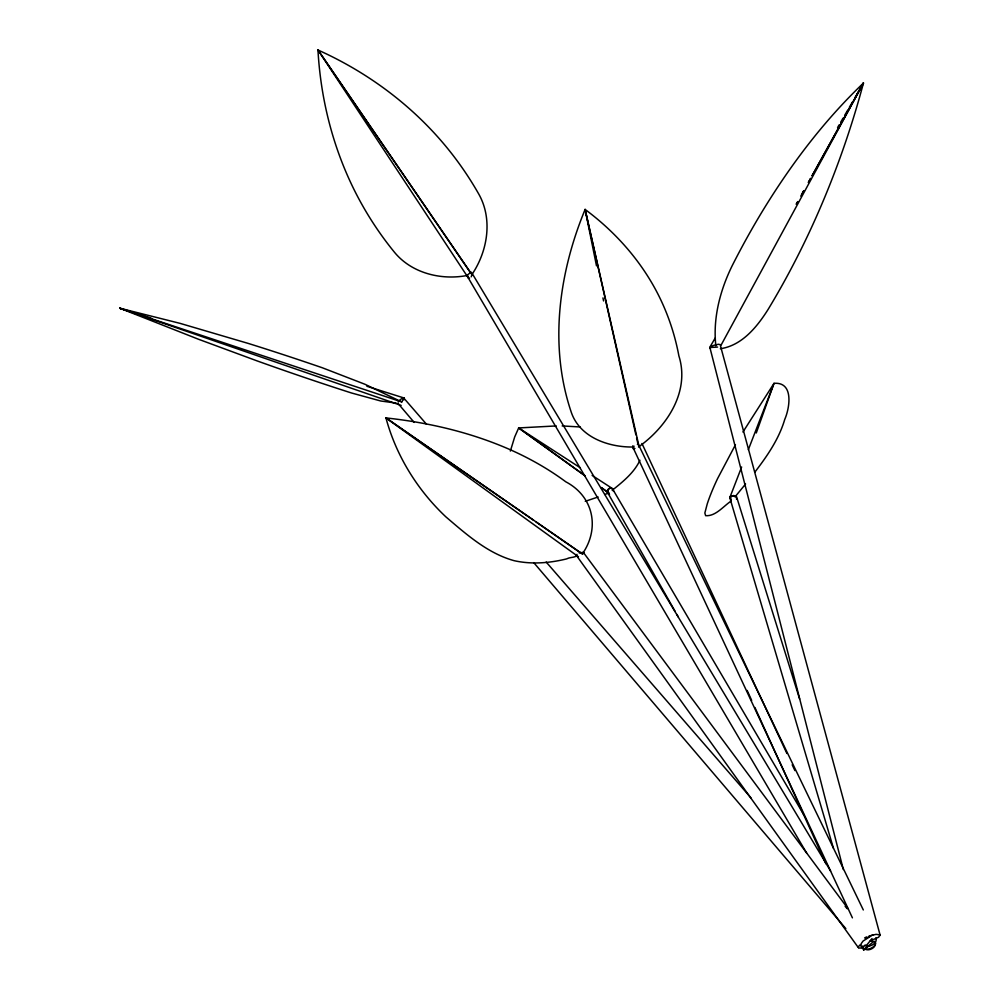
<?xml version="1.0" encoding="UTF-8"?>
<svg xmlns="http://www.w3.org/2000/svg" width="1000" height="1000" viewBox="0 0 1000 1000"><rect width="100%" height="100%" fill="white"/><g stroke="black" fill="none" stroke-linecap="round" stroke-linejoin="round"><path stroke-width="1.5" d="M467.95 276.062L468.225 277.738L469.575 278.05M472.212 273.8L471.225 276.812M741.637 467L729.925 497.3L731.188 500.062M736.5 499.175L736.575 498.2M404.137 399.7L404.1 398.013L366.887 386.262M862.3 947.975L858.688 948.05L858.363 946.838L859.875 944.975M862.75 946.05L862.962 947.913C866.975 950.925 874.7 948.075 875.713 943.15L874.625 941.612L870.475 941.125M806.65 853.075L466.912 275.6L467.35 275.125M612.625 490.513C613.475 485.938 605.513 488.913 607.487 492.312L675.275 611.638M510.363 451.075L514.675 436.987L518.675 427.938L556.225 425.925M715.175 338.062L709.675 347.512L710.163 348.375M401.438 402.35L404.1 398.013M756.275 432.962L774.013 383.338C793.962 381.688 789.85 407.713 784.737 419.438C778.938 439.125 767.113 456.1 754.8 472.225M872.05 938.55L866.963 944.788L862.763 946.762L861.038 946.438L861.162 943.688L863.05 941.062L870.013 936.625M596.5 265.875L585.112 209.45L639.15 446.875L638.525 446.962C666.775 426.938 690.212 391.737 678.888 355.913A338.237 274.988 -30.3 0 0 658.637 295.45C641.525 261.363 615.675 232.113 585.112 209.45C558.75 273.125 548.763 346.388 571.425 412.7C580.163 437.675 609.012 447.413 633.337 447.013M748.337 449.688L774.013 383.338L742.938 432.025M403.65 399.55C404.538 395.9 398.713 400.4 398.2 402.013M639.95 460.262C634.1 472.825 622.837 481.75 612.3 490.262M720.837 345.575L863.45 83.062C823.438 121.213 789.963 165.763 761.363 212.95A378.713 164.288 -67.3 0 0 732.163 265.763C720.075 290.387 712.775 318.263 715.85 345.8M800.775 196.163L803.787 190.712L802.3 193.463M812.1 175.725L863.45 83.062C851 129.863 834.775 175.662 814.975 219.862A378.562 164.225 -67.3 0 1 768 309.6C757.013 326.962 741.95 345.6 720.35 348.725M812.113 175.738L863.45 83.062L854.825 97.9M582.3 554C600.025 528.663 593.837 496.538 565.788 481.8A318.163 220.475 -4.6 0 0 509.412 449.35C470.3 432.238 428.3 422.488 385.95 417.925C396.112 455.712 417.45 490.075 445.863 516.85C466.287 534.275 487.675 553.387 514.113 560.675C531.413 564.55 549.5 563.138 566.6 558.9C570.363 556.737 576.838 558.038 577 554.338M735.45 444.787L717.537 478.663A280.075 47.888 -50.9 0 0 707.25 503.9L704.85 513.025L705.638 515.675C715.65 516.462 723.363 506.213 731.137 501.037M869 936.025L876.038 934.35L880.037 934.85L878.662 937.212L870.275 940.837M837.562 127.587L839.137 124.887M840.7 122.188L843.05 118.138M844.625 115.438L847.763 110.037M849.338 107.338L852.475 101.95M471.838 274.675C487.638 251.375 493.062 219.1 478.638 193.837A289.075 249.975 58.5 0 0 448.175 149.175C413.5 106.3 368.2 72.513 317.962 50C320.662 99.075 332.938 147.713 355.087 191.65A289.337 250.2 58.5 0 0 394.325 252.087C411.562 273.288 441.312 280.525 467.4 275.438M862.087 947.312L863.675 950L873.112 941.925M729.925 497.3L733.562 495.5L736.513 496.55L799.613 699.013M710.362 348.15C710.188 345.613 716.45 344.65 718.988 344.225M745.575 484.025L735.85 495.85M634.062 446.15L633.2 447.9L852.412 917.85M467.762 274.762L471.087 272M582.638 552.225L583.438 552.525L582.875 553.675L583.888 552.95L582.35 553.95L385.95 417.925L578.475 556.8M868.662 945.975L863.675 950M865.487 938.587L872.875 934.875M632.788 445.812L633.4 448.862L634.45 448.363M864.65 937.887L866.675 936.912M709.675 347.512L717.575 347.075M604.812 494.5L608.85 492.95L601.337 487.537M579.275 553L581.112 552.4M598.15 496.987L585.275 501.3M634.9 448.512L633.5 448.9M637.388 444.438L638.562 444.762L863.312 909.963M562.175 425.938L580.163 426.962M396.15 403.075L380.763 401L351.512 392.987A381.125 45.075 20.6 0 1 257.1 360.9L198.363 339.2L119.787 308.212L179.975 323.338L248.175 343.4A380.925 45.05 20.6 0 1 322.238 367.738L364.938 384.263L401.75 401.938M613.575 491.238L612.75 488.875L610.7 487.887C607.487 488.025 606.8 492.938 609.55 494.312M401.138 405.425L119.787 308.212L151.05 318.087M119.787 308.212L400.275 401.45M608.438 492.938L607.487 492.312M518.675 427.938L585.05 475.8L518.675 427.938L580.325 467.8M592.137 475.425L611.812 488.15M385.95 417.925L533.538 520.212M536.1 521.987L581.025 553.112M730.638 498.875L730.113 497.175L732.688 495.65L736.125 497.225M601.2 487.6L608.7 493.025M864.762 945.188C869.075 948.388 878.05 943.15 875.975 937.788M874.325 941.438C878.8 946.25 868.325 952.6 864.425 948.512M403.875 398.175L426.4 424.113M546.188 562.05L750.938 797.837M845.138 906.3L847.175 908.662M397.975 403.387L414.188 422.4M533.75 562.625L845.837 928.612M583.438 552.525L847.938 908.575M576.45 555.487L858.288 947.55M468.225 277.738L317.962 50L471.95 274.587M317.962 50L470.95 273.387M472.038 273.25L830.6 871.05M612.475 488.787L804.188 815.45M676.812 614.35L678.35 617.062M641.963 443.5L786.9 753.462M792.188 764.788L794.925 770.588M747.15 690.438L751.675 700.387M754.9 707.487L825.913 863.763M729.938 498.137L833.45 848.288M720.088 344.45L880.212 935.475M709.938 347.675L843.325 869.525M585.112 209.45L635.887 434.85M636.575 437.9L637.95 443.988M602.95 297.9L603.575 300.95M797.75 201.612L796.237 204.338L797.775 201.637M810.588 178.45L808.325 182.537L810.612 178.463"/></g></svg>
